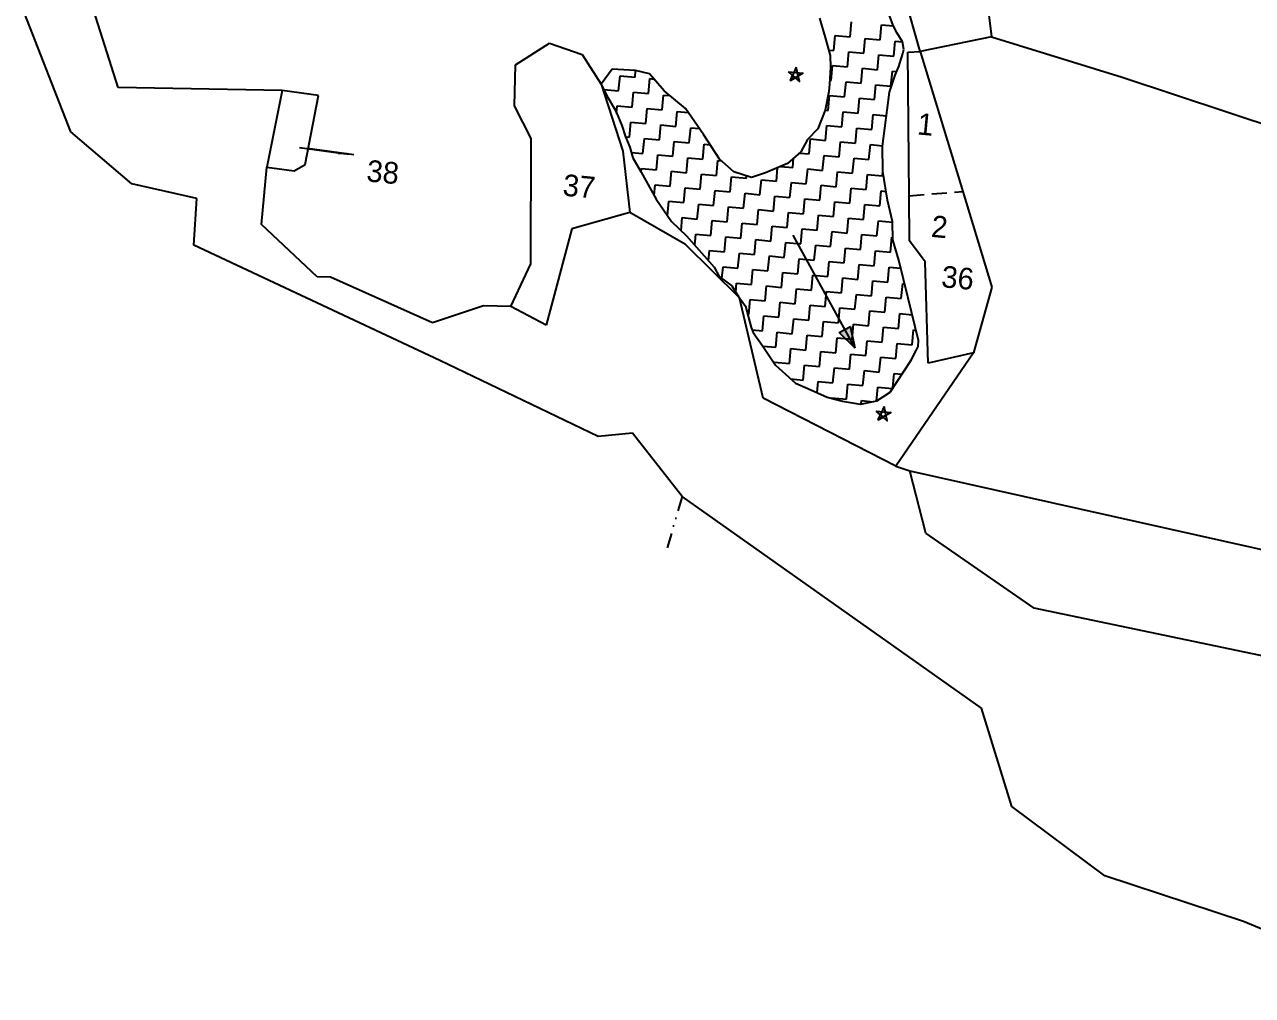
# Model space of a CAD drawing. Header units: metres. Extents: x 292095 to 294306, y 2100393 to 2102799.
# Drawn here: x 292622.5 to 293027.8, y 2100393.2 to 2100713.6 of the extents above; entities that cross this region are included whole.
import ezdxf
from ezdxf.enums import TextEntityAlignment as Align

# ---------------------------------------------------------------- set-up
doc = ezdxf.new("R2010")
doc.units = ezdxf.units.M
doc.header["$MEASUREMENT"] = 0
doc.linetypes.add('DASHED', pattern=[0.75, 0.5, -0.25])
doc.linetypes.add('DIVIDE', pattern=[1.25, 0.5, -0.25, 0, -0.25, 0, -0.25])
for name, color, linetype in [('POLY_HATCH', 12, 'Continuous'), ('POLY_PARCEL', 6, 'Continuous'), ('POLY_SUBPARCEL', 6, 'DASHED'), ('TEXT_MAPIN', 7, 'Continuous'), ('TEXT_PARCEL', 7, 'Continuous'), ('V_BOUND_LINE', 7, 'Continuous'), ('V_DIVIDE_LINE', 7, 'DIVIDE')]:
    doc.layers.add(name, color=color, linetype=linetype)
doc.styles.get("Standard").update_dxf_attribs({"font": 'simplex.shx'})
doc.styles.add('TEXT_MAP', font='')
doc.styles.get('TEXT_MAP').set_extended_font_data('Kruti Dev 050')
doc.dimstyles.get("Standard").update_dxf_attribs({"dimtxt": 0.18, "dimasz": 0.18, "dimexe": 0.18, "dimexo": 0.0625, "dimgap": 0.09, "dimtad": 0, "dimtih": 1, "dimtoh": 1, "dimdec": 4, "dimzin": 0, "dimdsep": 46, "dimtxsty": 'Standard', "dimcen": 0.09, "dimadec": 0, "dimazin": 0, "dimtfac": 1, "dimtdec": 4, "dimtofl": 0, "dimtmove": 0, "dimatfit": 3, "dimfxl": 1, "dimtolj": 1, "dimtzin": 0, "dimarcsym": 0})

msp = doc.modelspace()

# ---------------------------------------------------------------- hatches: boundary and pattern name
h = msp.add_hatch(color=256)
h.paths.add_polyline_path([(292893.21, 2100612.99), (292891.32, 2100611.95), (292896.6, 2100606.8)])
h.paths.add_polyline_path([(292896.6, 2100606.8), (292895.1, 2100614.02), (292893.21, 2100612.99)])

# ---------------------------------------------------------------- linework, layer by layer
for points in [[(292874.59, 2100698.04), (292879.39, 2100697.59), (292875.24, 2100695.13), (292875.97, 2100696.82)], [(292877.16, 2100699.56), (292875.24, 2100695.13), (292876.83, 2100696.07), (292878.21, 2100694.85)], [(292906.18, 2100587.59), (292904.26, 2100583.16), (292905.85, 2100584.1), (292907.23, 2100582.89)], [(292903.61, 2100586.07), (292908.41, 2100585.62), (292904.26, 2100583.16), (292904.99, 2100584.86)]]:
    msp.add_lwpolyline(points, close=True)
for points in [[(292875.97, 2100696.82), (292876.83, 2100696.07)], [(292896.6, 2100606.8), (292876.18, 2100644.07)], [(292891.32, 2100611.95), (292895.1, 2100614.02)], [(292896.6, 2100606.8), (292891.32, 2100611.95)], [(292896.6, 2100606.8), (292895.1, 2100614.02)], [(292904.99, 2100584.86), (292905.85, 2100584.1)]]:
    msp.add_lwpolyline(points)
at = {"layer": 'POLY_HATCH'}
for p, q in [((292884.84, 2100715.77), (292886.69, 2100709.33)), ((292909.19, 2100713.33), (292907.93, 2100716.58)), ((292910.51, 2100710.75), (292909.19, 2100713.33)), ((292886.69, 2100709.33), (292888.37, 2100703.37)), ((292912.26, 2100707.9), (292910.51, 2100710.75)), ((292912.7, 2100705.4), (292912.26, 2100707.9)), ((292912.35, 2100704.09), (292912.7, 2100705.4)), ((292888.37, 2100703.37), (292888.46, 2100699.56)), ((292911.05, 2100699.75), (292912.35, 2100704.09)), ((292816.39, 2100698.93), (292812.81, 2100693.96)), ((292824.17, 2100698.42), (292816.39, 2100698.93)), ((292828.77, 2100697.32), (292824.17, 2100698.42)), ((292833.61, 2100691.73), (292828.77, 2100697.32)), ((292888.46, 2100699.56), (292888.17, 2100694)), ((292908.02, 2100691.31), (292909.89, 2100696.95)), ((292909.89, 2100696.95), (292911.05, 2100699.75)), ((292812.81, 2100693.96), (292814.68, 2100690.15)), ((292888.17, 2100694), (292887.94, 2100691.56)), ((292814.68, 2100690.15), (292817.37, 2100685.43)), ((292840.67, 2100685.93), (292833.61, 2100691.73)), ((292887.94, 2100691.56), (292886.69, 2100685.42)), ((292905.68, 2100673.49), (292908.02, 2100691.31)), ((292817.37, 2100685.43), (292818.31, 2100683.55)), ((292846.58, 2100677.33), (292840.67, 2100685.93)), ((292886.69, 2100685.42), (292884.32, 2100679.16)), ((292818.31, 2100683.55), (292819.57, 2100680.3)), ((292819.57, 2100680.3), (292820.79, 2100676.61)), ((292820.79, 2100676.61), (292822.25, 2100673.12)), ((292851.86, 2100669.23), (292846.58, 2100677.33)), ((292884.32, 2100679.16), (292880.86, 2100675.68)), ((292822.25, 2100673.12), (292823.27, 2100669.67)), ((292880.86, 2100675.68), (292878.69, 2100671.64)), ((292905.8, 2100665.21), (292905.68, 2100673.49)), ((292823.27, 2100669.67), (292825.96, 2100664.95)), ((292856.6, 2100664.99), (292851.86, 2100669.23)), ((292878.69, 2100671.64), (292874.31, 2100667.8)), ((292825.96, 2100664.95), (292830.94, 2100655.99)), ((292862.46, 2100663.1), (292856.6, 2100664.99)), ((292867.08, 2100664.68), (292862.46, 2100663.1)), ((292874.31, 2100667.8), (292867.08, 2100664.68)), ((292906.63, 2100659.77), (292905.8, 2100665.21)), ((292830.94, 2100655.99), (292836.06, 2100648.58)), ((292907.36, 2100655.68), (292906.63, 2100659.77)), ((292908.94, 2100648.6), (292907.36, 2100655.68)), ((292836.06, 2100648.58), (292840.98, 2100643.88)), ((292909.04, 2100642.56), (292908.94, 2100648.6)), ((292840.98, 2100643.88), (292850.05, 2100633.55)), ((292911.1, 2100635.88), (292909.04, 2100642.56)), ((292914.17, 2100623.3), (292911.1, 2100635.88)), ((292850.05, 2100633.55), (292851.78, 2100630.48)), ((292851.78, 2100630.48), (292855.97, 2100627.41)), ((292855.97, 2100627.41), (292858.09, 2100623.86)), ((292858.09, 2100623.86), (292860.48, 2100620.73)), ((292860.48, 2100620.73), (292862.28, 2100613.63)), ((292917.56, 2100609.35), (292914.17, 2100623.3)), ((292862.28, 2100613.63), (292863.02, 2100612)), ((292863.02, 2100612), (292866.17, 2100607.45)), ((292866.17, 2100607.45), (292870.29, 2100601.26)), ((292916.83, 2100606.29), (292917.38, 2100607.36)), ((292917.38, 2100607.36), (292917.56, 2100609.35)), ((292915.17, 2100602.87), (292916.83, 2100606.29)), ((292870.29, 2100601.26), (292876.89, 2100595.28)), ((292908.15, 2100592.35), (292915.17, 2100602.87)), ((292876.89, 2100595.28), (292880.98, 2100593.55)), ((292880.98, 2100593.55), (292887.42, 2100590.71)), ((292903.84, 2100589.4), (292908.15, 2100592.35)), ((292887.42, 2100590.71), (292892.43, 2100589.35)), ((292892.43, 2100589.35), (292898.38, 2100588.35)), ((292898.38, 2100588.35), (292903.84, 2100589.4))]:
    msp.add_line(p, q, dxfattribs=at)
at = {"layer": 'POLY_HATCH', "linetype": 'Continuous'}
for p, q in [((292895.02, 2100709.53), (292895.48, 2100714.47)), ((292904.9, 2100708.61), (292905.36, 2100713.55)), ((292905.36, 2100713.55), (292909.27, 2100713.18)), ((292889.61, 2100705.05), (292890.08, 2100709.99)), ((292890.08, 2100709.99), (292895.02, 2100709.53)), ((292899.5, 2100704.13), (292899.96, 2100709.07)), ((292899.96, 2100709.07), (292904.9, 2100708.61)), ((292887.85, 2100705.22), (292889.61, 2100705.05)), ((292909.38, 2100703.2), (292909.84, 2100708.14)), ((292909.84, 2100708.14), (292912.25, 2100707.92)), ((292894.09, 2100699.65), (292894.55, 2100704.59)), ((292894.55, 2100704.59), (292899.5, 2100704.13)), ((292903.98, 2100698.72), (292904.44, 2100703.66)), ((292904.44, 2100703.66), (292909.38, 2100703.2)), ((292818.57, 2100691.76), (292819.03, 2100696.7)), ((292819.03, 2100696.7), (292823.98, 2100696.24)), ((292823.98, 2100696.24), (292824.18, 2100698.42)), ((292888.69, 2100695.17), (292889.15, 2100700.11)), ((292889.15, 2100700.11), (292894.09, 2100699.65)), ((292898.57, 2100694.24), (292899.03, 2100699.18)), ((292899.03, 2100699.18), (292903.98, 2100698.72)), ((292908.46, 2100693.32), (292908.92, 2100698.26)), ((292908.92, 2100698.26), (292910.38, 2100698.12)), ((292828.46, 2100690.83), (292828.92, 2100695.78)), ((292828.92, 2100695.78), (292830.21, 2100695.65)), ((292888.23, 2100695.21), (292888.69, 2100695.17)), ((292893.17, 2100689.76), (292893.63, 2100694.7)), ((292893.63, 2100694.7), (292898.57, 2100694.24)), ((292903.05, 2100688.84), (292903.51, 2100693.78)), ((292903.51, 2100693.78), (292908.46, 2100693.32)), ((292813.66, 2100692.22), (292818.57, 2100691.76)), ((292823.05, 2100686.35), (292823.51, 2100691.3)), ((292823.51, 2100691.3), (292828.46, 2100690.83)), ((292832.94, 2100685.43), (292833.4, 2100690.37)), ((292833.4, 2100690.37), (292835.5, 2100690.17)), ((292887.76, 2100685.28), (292888.22, 2100690.22)), ((292888.22, 2100690.22), (292893.17, 2100689.76)), ((292897.65, 2100684.36), (292898.11, 2100689.3)), ((292898.11, 2100689.3), (292903.05, 2100688.84)), ((292817.88, 2100684.4), (292818.11, 2100686.82)), ((292818.11, 2100686.82), (292823.05, 2100686.35)), ((292827.53, 2100680.95), (292827.99, 2100685.89)), ((292827.99, 2100685.89), (292832.94, 2100685.43)), ((292837.42, 2100680.02), (292837.88, 2100684.97)), ((292837.88, 2100684.97), (292841.57, 2100684.62)), ((292886.68, 2100685.38), (292887.76, 2100685.28)), ((292892.24, 2100679.88), (292892.7, 2100684.82)), ((292892.7, 2100684.82), (292897.65, 2100684.36)), ((292822.13, 2100676.47), (292822.59, 2100681.41)), ((292822.59, 2100681.41), (292827.53, 2100680.95)), ((292832.01, 2100675.54), (292832.47, 2100680.49)), ((292832.47, 2100680.49), (292837.42, 2100680.02)), ((292886.84, 2100675.4), (292887.3, 2100680.34)), ((292887.3, 2100680.34), (292892.24, 2100679.88)), ((292902.13, 2100678.95), (292902.59, 2100683.9)), ((292902.59, 2100683.9), (292906.99, 2100683.48)), ((292820.8, 2100676.59), (292822.13, 2100676.47)), ((292841.9, 2100674.62), (292842.36, 2100679.56)), ((292842.36, 2100679.56), (292845.23, 2100679.29)), ((292896.72, 2100674.47), (292897.18, 2100679.42)), ((292897.18, 2100679.42), (292902.13, 2100678.95)), ((292826.61, 2100671.06), (292827.07, 2100676.01)), ((292827.07, 2100676.01), (292832.01, 2100675.54)), ((292836.49, 2100670.14), (292836.95, 2100675.08)), ((292836.95, 2100675.08), (292841.9, 2100674.62)), ((292846.37, 2100669.21), (292846.84, 2100674.16)), ((292846.84, 2100674.16), (292848.76, 2100673.98)), ((292881.43, 2100670.92), (292881.9, 2100675.86)), ((292881.9, 2100675.86), (292886.84, 2100675.4)), ((292891.32, 2100669.99), (292891.78, 2100674.94)), ((292891.78, 2100674.94), (292896.72, 2100674.47)), ((292901.2, 2100669.07), (292901.66, 2100674.01)), ((292901.66, 2100674.01), (292905.7, 2100673.63)), ((292822.75, 2100671.43), (292826.61, 2100671.06)), ((292831.09, 2100665.66), (292831.55, 2100670.6)), ((292831.55, 2100670.6), (292836.49, 2100670.14)), ((292840.97, 2100664.73), (292841.43, 2100669.68)), ((292841.43, 2100669.68), (292846.37, 2100669.21)), ((292850.85, 2100663.81), (292851.32, 2100668.75)), ((292851.32, 2100668.75), (292852.52, 2100668.64)), ((292876.03, 2100666.44), (292876.32, 2100669.56)), ((292878.22, 2100671.22), (292881.43, 2100670.92)), ((292885.91, 2100665.51), (292886.37, 2100670.46)), ((292886.37, 2100670.46), (292891.32, 2100669.99)), ((292895.8, 2100664.59), (292896.26, 2100669.53)), ((292896.26, 2100669.53), (292901.2, 2100669.07)), ((292826.02, 2100664.84), (292826.14, 2100666.12)), ((292826.14, 2100666.12), (292831.09, 2100665.66)), ((292835.57, 2100660.26), (292836.03, 2100665.2)), ((292836.03, 2100665.2), (292840.97, 2100664.73)), ((292845.45, 2100659.33), (292845.91, 2100664.27)), ((292845.91, 2100664.27), (292850.85, 2100663.81)), ((292870.62, 2100661.96), (292871.04, 2100666.39)), ((292872.02, 2100666.81), (292876.03, 2100666.44)), ((292880.51, 2100661.03), (292880.97, 2100665.98)), ((292880.97, 2100665.98), (292885.91, 2100665.51)), ((292890.39, 2100660.11), (292890.85, 2100665.05)), ((292890.85, 2100665.05), (292895.8, 2100664.59)), ((292900.28, 2100659.18), (292900.74, 2100664.13)), ((292900.74, 2100664.13), (292905.68, 2100663.66)), ((292905.68, 2100663.66), (292905.81, 2100665.09)), ((292830.29, 2100657.16), (292830.62, 2100660.72)), ((292830.62, 2100660.72), (292835.57, 2100660.26)), ((292855.33, 2100658.41), (292855.8, 2100663.35)), ((292855.8, 2100663.35), (292860.74, 2100662.88)), ((292860.74, 2100662.88), (292860.81, 2100663.63)), ((292865.22, 2100657.48), (292865.68, 2100662.42)), ((292865.68, 2100662.42), (292870.62, 2100661.96)), ((292875.1, 2100656.55), (292875.57, 2100661.5)), ((292875.57, 2100661.5), (292880.51, 2100661.03)), ((292884.99, 2100655.63), (292885.45, 2100660.57)), ((292885.45, 2100660.57), (292890.39, 2100660.11)), ((292840.05, 2100654.85), (292840.51, 2100659.79)), ((292840.51, 2100659.79), (292845.45, 2100659.33)), ((292849.93, 2100653.93), (292850.39, 2100658.87)), ((292850.39, 2100658.87), (292855.33, 2100658.41)), ((292859.81, 2100653), (292860.28, 2100657.94)), ((292860.28, 2100657.94), (292865.22, 2100657.48)), ((292869.7, 2100652.08), (292870.16, 2100657.02)), ((292870.16, 2100657.02), (292875.1, 2100656.55)), ((292879.58, 2100651.15), (292880.04, 2100656.09)), ((292880.04, 2100656.09), (292884.99, 2100655.63)), ((292894.87, 2100654.7), (292895.33, 2100659.65)), ((292895.33, 2100659.65), (292900.28, 2100659.18)), ((292904.76, 2100653.78), (292905.22, 2100658.72)), ((292905.22, 2100658.72), (292906.84, 2100658.57)), ((292834.66, 2100650.6), (292835.1, 2100655.31)), ((292835.1, 2100655.31), (292840.05, 2100654.85)), ((292844.52, 2100649.45), (292844.99, 2100654.39)), ((292844.99, 2100654.39), (292849.93, 2100653.93)), ((292854.41, 2100648.52), (292854.87, 2100653.46)), ((292854.87, 2100653.46), (292859.81, 2100653)), ((292864.29, 2100647.6), (292864.76, 2100652.54)), ((292864.76, 2100652.54), (292869.7, 2100652.08)), ((292889.47, 2100650.23), (292889.93, 2100655.17)), ((292889.93, 2100655.17), (292894.87, 2100654.7)), ((292899.35, 2100649.3), (292899.81, 2100654.24)), ((292899.81, 2100654.24), (292904.76, 2100653.78)), ((292839.18, 2100645.6), (292839.58, 2100649.91)), ((292839.58, 2100649.91), (292844.52, 2100649.45)), ((292849, 2100644.04), (292849.47, 2100648.98)), ((292849.47, 2100648.98), (292854.41, 2100648.52)), ((292858.89, 2100643.12), (292859.35, 2100648.06)), ((292859.35, 2100648.06), (292864.29, 2100647.6)), ((292874.18, 2100646.67), (292874.64, 2100651.61)), ((292874.64, 2100651.61), (292879.58, 2100651.15)), ((292884.06, 2100645.75), (292884.52, 2100650.69)), ((292884.52, 2100650.69), (292889.47, 2100650.23)), ((292893.95, 2100644.82), (292894.41, 2100649.76)), ((292894.41, 2100649.76), (292899.35, 2100649.3)), ((292903.83, 2100643.9), (292904.29, 2100648.84)), ((292904.29, 2100648.84), (292908.94, 2100648.4)), ((292843.71, 2100640.77), (292844.06, 2100644.5)), ((292844.06, 2100644.5), (292849, 2100644.04)), ((292868.77, 2100642.19), (292869.24, 2100647.13)), ((292869.24, 2100647.13), (292874.18, 2100646.67)), ((292878.66, 2100641.27), (292879.12, 2100646.21)), ((292879.12, 2100646.21), (292884.06, 2100645.75)), ((292888.54, 2100640.34), (292889, 2100645.28)), ((292889, 2100645.28), (292893.95, 2100644.82)), ((292898.43, 2100639.42), (292898.89, 2100644.36)), ((292898.89, 2100644.36), (292903.83, 2100643.9)), ((292853.48, 2100638.64), (292853.95, 2100643.58)), ((292853.95, 2100643.58), (292858.89, 2100643.12)), ((292863.37, 2100637.71), (292863.83, 2100642.65)), ((292863.83, 2100642.65), (292868.77, 2100642.19)), ((292873.25, 2100636.79), (292873.72, 2100641.73)), ((292873.72, 2100641.73), (292878.66, 2100641.27)), ((292883.14, 2100635.86), (292883.6, 2100640.8)), ((292883.6, 2100640.8), (292888.54, 2100640.34)), ((292893.02, 2100634.94), (292893.48, 2100639.88)), ((292893.48, 2100639.88), (292898.43, 2100639.42)), ((292908.31, 2100638.49), (292908.77, 2100643.43)), ((292908.77, 2100643.43), (292909.03, 2100643.41)), ((292848.22, 2100635.64), (292848.54, 2100639.1)), ((292848.54, 2100639.1), (292853.48, 2100638.64)), ((292857.96, 2100633.23), (292858.43, 2100638.17)), ((292858.43, 2100638.17), (292863.37, 2100637.71)), ((292867.85, 2100632.31), (292868.31, 2100637.25)), ((292868.31, 2100637.25), (292873.25, 2100636.79)), ((292877.73, 2100631.38), (292878.19, 2100636.32)), ((292878.19, 2100636.32), (292883.14, 2100635.86)), ((292902.91, 2100634.01), (292903.37, 2100638.95)), ((292903.37, 2100638.95), (292908.31, 2100638.49)), ((292852.66, 2100629.84), (292853.02, 2100633.69)), ((292853.02, 2100633.69), (292857.96, 2100633.23)), ((292862.44, 2100627.83), (292862.91, 2100632.77)), ((292862.91, 2100632.77), (292867.85, 2100632.31)), ((292872.33, 2100626.9), (292872.79, 2100631.84)), ((292872.79, 2100631.84), (292877.73, 2100631.38)), ((292887.62, 2100630.46), (292888.08, 2100635.4)), ((292888.08, 2100635.4), (292893.02, 2100634.94)), ((292897.5, 2100629.53), (292897.96, 2100634.47)), ((292897.96, 2100634.47), (292902.91, 2100634.01)), ((292907.39, 2100628.61), (292907.85, 2100633.55)), ((292907.85, 2100633.55), (292911.76, 2100633.18)), ((292857.22, 2100625.31), (292857.5, 2100628.29)), ((292857.5, 2100628.29), (292862.44, 2100627.83)), ((292882.21, 2100625.98), (292882.67, 2100630.92)), ((292882.67, 2100630.92), (292887.62, 2100630.46)), ((292892.1, 2100625.05), (292892.56, 2100629.99)), ((292892.56, 2100629.99), (292897.5, 2100629.53)), ((292901.98, 2100624.13), (292902.44, 2100629.07)), ((292902.44, 2100629.07), (292907.39, 2100628.61)), ((292911.86, 2100623.2), (292912.33, 2100628.14)), ((292912.33, 2100628.14), (292913.01, 2100628.08)), ((292866.92, 2100622.42), (292867.39, 2100627.36)), ((292867.39, 2100627.36), (292872.33, 2100626.9)), ((292876.81, 2100621.5), (292877.27, 2100626.44)), ((292877.27, 2100626.44), (292882.21, 2100625.98)), ((292886.69, 2100620.57), (292887.15, 2100625.51)), ((292887.15, 2100625.51), (292892.1, 2100625.05)), ((292896.58, 2100619.65), (292897.04, 2100624.59)), ((292897.04, 2100624.59), (292901.98, 2100624.13)), ((292906.46, 2100618.72), (292906.92, 2100623.66)), ((292906.92, 2100623.66), (292911.86, 2100623.2)), ((292861.52, 2100617.94), (292861.98, 2100622.88)), ((292861.98, 2100622.88), (292866.92, 2100622.42)), ((292871.4, 2100617.02), (292871.87, 2100621.96)), ((292871.87, 2100621.96), (292876.81, 2100621.5)), ((292881.29, 2100616.09), (292881.75, 2100621.03)), ((292881.75, 2100621.03), (292886.69, 2100620.57)), ((292891.17, 2100615.17), (292891.63, 2100620.11)), ((292891.63, 2100620.11), (292896.58, 2100619.65)), ((292861.18, 2100617.97), (292861.52, 2100617.94)), ((292866, 2100612.54), (292866.46, 2100617.48)), ((292866.46, 2100617.48), (292871.4, 2100617.02)), ((292875.88, 2100611.61), (292876.34, 2100616.56)), ((292876.34, 2100616.56), (292881.29, 2100616.09)), ((292885.77, 2100610.69), (292886.23, 2100615.63)), ((292886.23, 2100615.63), (292891.17, 2100615.17)), ((292901.06, 2100614.24), (292901.52, 2100619.18)), ((292901.52, 2100619.18), (292906.46, 2100618.72)), ((292910.94, 2100613.32), (292911.4, 2100618.26)), ((292911.4, 2100618.26), (292915.49, 2100617.88)), ((292862.63, 2100612.85), (292866, 2100612.54)), ((292870.48, 2100607.13), (292870.94, 2100612.08)), ((292870.94, 2100612.08), (292875.88, 2100611.61)), ((292895.65, 2100609.76), (292896.11, 2100614.7)), ((292896.11, 2100614.7), (292901.06, 2100614.24)), ((292905.54, 2100608.84), (292906, 2100613.78)), ((292906, 2100613.78), (292910.94, 2100613.32)), ((292915.42, 2100607.91), (292915.88, 2100612.85)), ((292915.88, 2100612.85), (292916.73, 2100612.78)), ((292866.11, 2100607.54), (292870.48, 2100607.13)), ((292880.36, 2100606.21), (292880.82, 2100611.15)), ((292880.82, 2100611.15), (292885.77, 2100610.69)), ((292890.25, 2100605.28), (292890.71, 2100610.23)), ((292890.71, 2100610.23), (292895.65, 2100609.76)), ((292900.13, 2100604.36), (292900.59, 2100609.3)), ((292900.59, 2100609.3), (292905.54, 2100608.84)), ((292910.01, 2100603.43), (292910.48, 2100608.38)), ((292910.48, 2100608.38), (292915.42, 2100607.91)), ((292874.96, 2100601.73), (292875.42, 2100606.67)), ((292875.42, 2100606.67), (292880.36, 2100606.21)), ((292884.84, 2100600.8), (292885.3, 2100605.75)), ((292885.3, 2100605.75), (292890.25, 2100605.28)), ((292894.73, 2100599.88), (292895.19, 2100604.82)), ((292895.19, 2100604.82), (292900.13, 2100604.36)), ((292904.61, 2100598.95), (292905.07, 2100603.9)), ((292905.07, 2100603.9), (292910.01, 2100603.43)), ((292869.97, 2100601.74), (292870.01, 2100602.19)), ((292870.01, 2100602.19), (292874.96, 2100601.73)), ((292879.44, 2100596.32), (292879.9, 2100601.27)), ((292879.9, 2100601.27), (292884.84, 2100600.8)), ((292889.32, 2100595.4), (292889.78, 2100600.34)), ((292889.78, 2100600.34), (292894.73, 2100599.88)), ((292899.21, 2100594.47), (292899.67, 2100599.42)), ((292899.67, 2100599.42), (292904.61, 2100598.95)), ((292914.91, 2100602.48), (292914.96, 2100602.97)), ((292914.96, 2100602.97), (292915.21, 2100602.95)), ((292875.31, 2100596.71), (292879.44, 2100596.32)), ((292884.04, 2100592.2), (292884.38, 2100595.86)), ((292884.38, 2100595.86), (292889.32, 2100595.4)), ((292909.11, 2100593.8), (292909.55, 2100598.49)), ((292909.55, 2100598.49), (292912.09, 2100598.25)), ((292893.8, 2100589.99), (292894.26, 2100594.94)), ((292894.26, 2100594.94), (292899.21, 2100594.47)), ((292903.71, 2100589.38), (292904.15, 2100594.01)), ((292904.15, 2100594.01), (292908.95, 2100593.56)), ((292888.85, 2100590.33), (292888.86, 2100590.46)), ((292888.86, 2100590.46), (292893.8, 2100589.99)), ((292898.64, 2100588.4), (292898.74, 2100589.53)), ((292898.74, 2100589.53), (292902.63, 2100589.17))]:
    msp.add_line(p, q, dxfattribs=at)
at = {"layer": 'POLY_PARCEL'}
for p, q in [((292938.54, 2100735.25), (292941.66, 2100709.61)), ((292918.07, 2100704.68), (292910.17, 2100732.96)), ((292653.44, 2100692.9), (292642.63, 2100726.74)), ((292941.66, 2100709.61), (292918.07, 2100704.68)), ((292941.66, 2100709.61), (292984.78, 2100696.31)), ((292784.49, 2100700.35), (292795.7, 2100707.46)), ((292795.7, 2100707.46), (292806.58, 2100703.72)), ((292913.98, 2100704.54), (292918.07, 2100704.68)), ((292918.07, 2100704.68), (292932.13, 2100658.58)), ((292806.58, 2100703.72), (292812.81, 2100693.96)), ((292914.46, 2100657.09), (292913.98, 2100704.54)), ((292784.24, 2100686.78), (292784.49, 2100700.35)), ((292707.47, 2100691.82), (292653.44, 2100692.9)), ((292812.81, 2100693.96), (292819.92, 2100671.88)), ((292984.78, 2100696.31), (293077.48, 2100665.53)), ((292707.47, 2100691.82), (292702.42, 2100666.56)), ((292719.55, 2100690.22), (292707.47, 2100691.82)), ((292715.08, 2100667.41), (292719.55, 2100690.22)), ((292789.7, 2100676.07), (292784.24, 2100686.78)), ((292789.56, 2100634.61), (292789.7, 2100676.07)), ((292819.92, 2100671.88), (292822.29, 2100651.59)), ((292700.65, 2100647.69), (292702.42, 2100666.56)), ((292702.42, 2100666.56), (292711.49, 2100665.37)), ((292711.49, 2100665.37), (292715.08, 2100667.41)), ((292914.62, 2100642.27), (292914.46, 2100657.09)), ((292932.13, 2100658.58), (292941.75, 2100627)), ((292822.29, 2100651.59), (292803.08, 2100646.25)), ((292840.69, 2100641.03), (292822.29, 2100651.59)), ((292719.1, 2100630.32), (292700.65, 2100647.69)), ((292803.08, 2100646.25), (292794.66, 2100614.4)), ((292858.43, 2100623.39), (292840.69, 2100641.03)), ((292919.75, 2100635.33), (292914.62, 2100642.27)), ((292783, 2100620.59), (292789.56, 2100634.61)), ((292920.7, 2100601.93), (292919.75, 2100635.33)), ((292723.51, 2100630.25), (292719.1, 2100630.32)), ((292757.14, 2100615.21), (292723.51, 2100630.25)), ((292941.75, 2100627), (292935.64, 2100605.29)), ((292773.98, 2100620.77), (292757.14, 2100615.21)), ((292783, 2100620.59), (292773.98, 2100620.77)), ((292794.66, 2100614.4), (292783, 2100620.59)), ((292866.22, 2100590.37), (292858.43, 2100623.39)), ((292935.64, 2100605.29), (292910.04, 2100567.91)), ((292935.64, 2100605.29), (292920.7, 2100601.93)), ((292910.04, 2100567.91), (292866.22, 2100590.37)), ((292910.04, 2100567.91), (292914.7, 2100566.34)), ((292919.92, 2100545.8), (292914.7, 2100566.34)), ((292914.7, 2100566.34), (293047.63, 2100536.56)), ((292955.7, 2100521.03), (292919.92, 2100545.8)), ((293043.91, 2100502.6), (292955.7, 2100521.03))]:
    msp.add_line(p, q, dxfattribs=at)
at = {"layer": 'POLY_SUBPARCEL', "ltscale": 10}
msp.add_line((292914.46, 2100657.09), (292932.13, 2100658.58), dxfattribs=at)
at = {"layer": 'V_BOUND_LINE'}
for p, q in [((292637.75, 2100678.18), (292622.49, 2100717.41)), ((292657.85, 2100661.04), (292637.75, 2100678.18)), ((292679.33, 2100656.17), (292657.85, 2100661.04)), ((292678.37, 2100640.78), (292679.33, 2100656.17)), ((292759.59, 2100602.78), (292678.37, 2100640.78)), ((292811.84, 2100577.64), (292759.59, 2100602.78)), ((292823.15, 2100578.72), (292811.84, 2100577.64)), ((292839.56, 2100557.89), (292823.15, 2100578.72)), ((292938.28, 2100487.98), (292839.56, 2100557.89)), ((292948.36, 2100455.58), (292938.28, 2100487.98)), ((292979.01, 2100432.68), (292948.36, 2100455.58)), ((293024.81, 2100417.67), (292979.01, 2100432.68)), ((293082.37, 2100393.22), (293024.81, 2100417.67))]:
    msp.add_line(p, q, dxfattribs=at)
at = {"layer": 'V_DIVIDE_LINE', "ltscale": 10}
msp.add_line((292839.56, 2100557.89), (292834.31, 2100540.03), dxfattribs=at)

# ---------------------------------------------------------------- texts
at = {"layer": 'TEXT_MAPIN', "style": 'TEXT_MAP'}
for s, p in [('1', (292919.88, 2100680.7)), ('2', (292924.49, 2100646.94))]:
    msp.add_text(s, height=7.15, rotation=354.6533, dxfattribs=at).set_placement(p, align=Align.MIDDLE)
at = {"layer": 'TEXT_PARCEL', "style": 'TEXT_MAP'}
for s, p in [('38', (292740.76, 2100664.96)), ('37', (292805.55, 2100660.25)), ('36', (292930.5, 2100630.05))]:
    msp.add_text(s, height=7.148, rotation=354.6533, dxfattribs=at).set_placement(p, align=Align.MIDDLE)

# ---------------------------------------------------------------- leaders
for points in [[(292728.48, 2100670.87), (292713.21, 2100672.96)], [(292731.19, 2100670.62), (292715.93, 2100672.7)]]:
    msp.add_leader(points, dimstyle='Standard', override={"dimtxt": 2.5, "dimasz": 2.5, "dimexe": 1.25, "dimexo": 0.625, "dimgap": 0.625, "dimtad": 1, "dimtih": 0, "dimtoh": 0, "dimzin": 8, "dimcen": 2.5, "dimtofl": 1})

doc.saveas('drawing.dxf')
